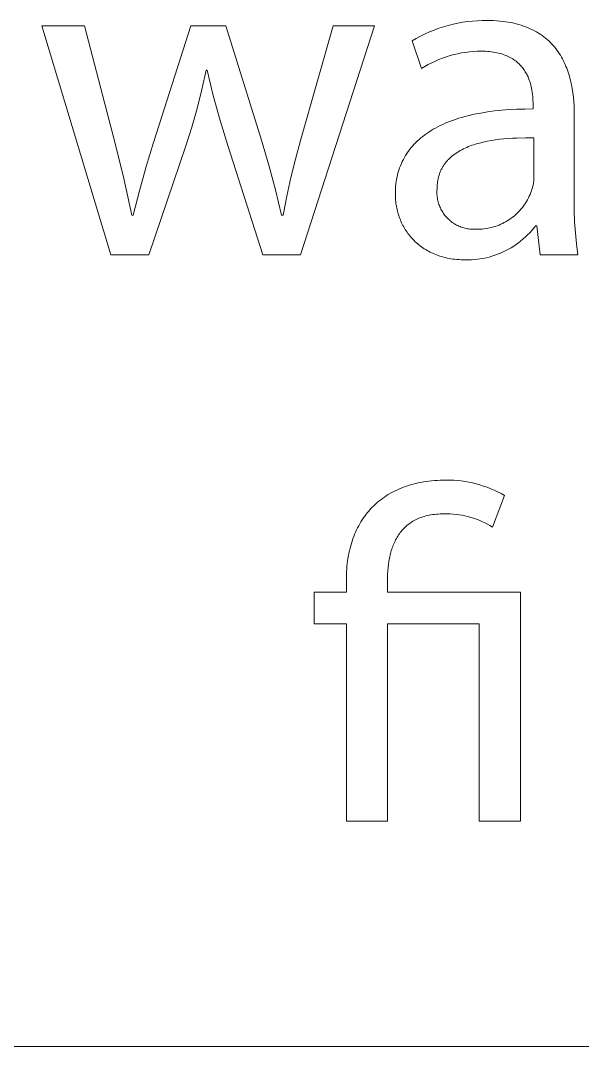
# Model space of a CAD drawing. Header units: millimetres. Extents: x 430 to 4403, y -1522 to 1254.
# Drawn here: x 3327.4 to 3374.7, y -1522.2 to -1436 of the extents above; entities that cross this region are included whole.
import ezdxf

# ---------------------------------------------------------------- set-up
doc = ezdxf.new("R2010")
doc.units = ezdxf.units.MM
doc.header["$MEASUREMENT"] = 0
doc.layers.add('Domyślny', color=7, linetype='Continuous', true_color=0x000000)

msp = doc.modelspace()

# ---------------------------------------------------------------- linework, layer by layer
at = {"layer": 'Domyślny', "color": 18, "lineweight": 15, "true_color": 0x000000}
for p, q in [((3364.179, -1436.207), (3364.587, -1436.134)), ((3364.587, -1436.134), (3364.998, -1436.075)), ((3364.998, -1436.075), (3365.41, -1436.03)), ((3365.41, -1436.03), (3365.824, -1436)), ((3365.824, -1436), (3366.238, -1435.984)), ((3366.238, -1435.984), (3366.653, -1435.983)), ((3366.653, -1435.983), (3366.925, -1435.986)), ((3366.925, -1435.986), (3367.191, -1435.994)), ((3367.191, -1435.994), (3367.45, -1436.009)), ((3367.45, -1436.009), (3367.703, -1436.029)), ((3367.703, -1436.029), (3367.95, -1436.054)), ((3367.95, -1436.054), (3368.19, -1436.085)), ((3368.19, -1436.085), (3368.425, -1436.122)), ((3368.425, -1436.122), (3368.654, -1436.163)), ((3335.013, -1455.671), (3329.205, -1436.421)), ((3329.205, -1436.421), (3332.777, -1436.421)), ((3332.777, -1436.421), (3335.33, -1446.211)), ((3338.585, -1446.237), (3341.734, -1436.421)), ((3341.734, -1436.421), (3344.671, -1436.421)), ((3344.671, -1436.421), (3347.661, -1446.052)), ((3350.955, -1446.079), (3353.707, -1436.421)), ((3357.173, -1436.421), (3350.955, -1455.671)), ((3353.707, -1436.421), (3357.173, -1436.421)), ((3361.427, -1437.106), (3361.805, -1436.937)), ((3361.805, -1436.937), (3362.19, -1436.781)), ((3362.19, -1436.781), (3362.579, -1436.639)), ((3362.579, -1436.639), (3362.973, -1436.51)), ((3362.973, -1436.51), (3363.372, -1436.395)), ((3363.372, -1436.395), (3363.774, -1436.294)), ((3363.774, -1436.294), (3364.179, -1436.207)), ((3368.654, -1436.163), (3368.876, -1436.21)), ((3368.876, -1436.21), (3369.093, -1436.261)), ((3369.093, -1436.261), (3369.304, -1436.318)), ((3369.304, -1436.318), (3369.509, -1436.379)), ((3369.509, -1436.379), (3369.709, -1436.446)), ((3369.709, -1436.446), (3369.903, -1436.516)), ((3369.903, -1436.516), (3370.091, -1436.592)), ((3370.091, -1436.592), (3370.274, -1436.672)), ((3370.274, -1436.672), (3370.452, -1436.756)), ((3370.452, -1436.756), (3370.624, -1436.844)), ((3370.624, -1436.844), (3370.791, -1436.937)), ((3370.791, -1436.937), (3370.953, -1437.033)), ((3360.329, -1437.689), (3360.688, -1437.482)), ((3361.122, -1440.005), (3360.329, -1437.689)), ((3360.688, -1437.482), (3361.054, -1437.287)), ((3361.054, -1437.287), (3361.427, -1437.106)), ((3370.953, -1437.033), (3371.109, -1437.134)), ((3371.109, -1437.134), (3371.261, -1437.239)), ((3371.261, -1437.239), (3371.407, -1437.347)), ((3371.407, -1437.347), (3371.549, -1437.459)), ((3371.549, -1437.459), (3371.686, -1437.575)), ((3371.686, -1437.575), (3371.818, -1437.694)), ((3371.818, -1437.694), (3371.945, -1437.816)), ((3371.945, -1437.816), (3372.068, -1437.942)), ((3364.494, -1438.712), (3364.17, -1438.776)), ((3364.82, -1438.659), (3364.494, -1438.712)), ((3365.148, -1438.618), (3364.82, -1438.659)), ((3365.477, -1438.588), (3365.148, -1438.618)), ((3365.807, -1438.57), (3365.477, -1438.588)), ((3366.137, -1438.563), (3365.807, -1438.57)), ((3366.318, -1438.565), (3366.137, -1438.563)), ((3366.495, -1438.571), (3366.318, -1438.565)), ((3366.667, -1438.581), (3366.495, -1438.571)), ((3366.833, -1438.595), (3366.667, -1438.581)), ((3366.995, -1438.613), (3366.833, -1438.595)), ((3367.152, -1438.635), (3366.995, -1438.613)), ((3367.305, -1438.66), (3367.152, -1438.635)), ((3367.452, -1438.689), (3367.305, -1438.66)), ((3367.596, -1438.721), (3367.452, -1438.689)), ((3367.734, -1438.757), (3367.596, -1438.721)), ((3372.068, -1437.942), (3372.186, -1438.071)), ((3372.186, -1438.071), (3372.3, -1438.203)), ((3372.3, -1438.203), (3372.409, -1438.338)), ((3372.409, -1438.338), (3372.514, -1438.477)), ((3372.514, -1438.477), (3372.614, -1438.618)), ((3372.614, -1438.618), (3372.71, -1438.761)), ((3361.99, -1439.527), (3361.695, -1439.676)), ((3362.289, -1439.387), (3361.99, -1439.527)), ((3362.593, -1439.259), (3362.289, -1439.387)), ((3362.902, -1439.14), (3362.593, -1439.259)), ((3363.214, -1439.033), (3362.902, -1439.14)), ((3363.53, -1438.936), (3363.214, -1439.033)), ((3363.849, -1438.85), (3363.53, -1438.936)), ((3364.17, -1438.776), (3363.849, -1438.85)), ((3367.869, -1438.796), (3367.734, -1438.757)), ((3367.999, -1438.838), (3367.869, -1438.796)), ((3368.124, -1438.883), (3367.999, -1438.838)), ((3368.246, -1438.931), (3368.124, -1438.883)), ((3368.363, -1438.982), (3368.246, -1438.931)), ((3368.477, -1439.036), (3368.363, -1438.982)), ((3368.586, -1439.092), (3368.477, -1439.036)), ((3368.691, -1439.151), (3368.586, -1439.092)), ((3368.793, -1439.213), (3368.691, -1439.151)), ((3368.891, -1439.277), (3368.793, -1439.213)), ((3368.985, -1439.343), (3368.891, -1439.277)), ((3369.075, -1439.412), (3368.985, -1439.343)), ((3369.162, -1439.482), (3369.075, -1439.412)), ((3369.245, -1439.555), (3369.162, -1439.482)), ((3369.325, -1439.629), (3369.245, -1439.555)), ((3372.71, -1438.761), (3372.803, -1438.908)), ((3372.803, -1438.908), (3372.891, -1439.056)), ((3372.891, -1439.056), (3372.975, -1439.208)), ((3372.975, -1439.208), (3373.055, -1439.361)), ((3373.055, -1439.361), (3373.131, -1439.517)), ((3373.131, -1439.517), (3373.203, -1439.675)), ((3343.03, -1440.165), (3342.669, -1441.774)), ((3343.11, -1440.165), (3343.03, -1440.165)), ((3343.616, -1442.291), (3343.11, -1440.165)), ((3361.406, -1439.835), (3361.122, -1440.005)), ((3361.695, -1439.676), (3361.406, -1439.835)), ((3369.401, -1439.706), (3369.325, -1439.629)), ((3369.474, -1439.784), (3369.401, -1439.706)), ((3369.544, -1439.863), (3369.474, -1439.784)), ((3369.611, -1439.945), (3369.544, -1439.863)), ((3369.675, -1440.027), (3369.611, -1439.945)), ((3369.736, -1440.111), (3369.675, -1440.027)), ((3369.793, -1440.197), (3369.736, -1440.111)), ((3369.848, -1440.283), (3369.793, -1440.197)), ((3369.9, -1440.371), (3369.848, -1440.283)), ((3369.949, -1440.459), (3369.9, -1440.371)), ((3373.203, -1439.675), (3373.272, -1439.835)), ((3373.272, -1439.835), (3373.336, -1439.998)), ((3373.336, -1439.998), (3373.398, -1440.161)), ((3373.398, -1440.161), (3373.455, -1440.327)), ((3373.455, -1440.327), (3373.509, -1440.495)), ((3369.996, -1440.548), (3369.949, -1440.459)), ((3370.04, -1440.639), (3369.996, -1440.548)), ((3370.082, -1440.729), (3370.04, -1440.639)), ((3370.121, -1440.821), (3370.082, -1440.729)), ((3370.157, -1440.913), (3370.121, -1440.821)), ((3370.192, -1441.005), (3370.157, -1440.913)), ((3370.224, -1441.098), (3370.192, -1441.005)), ((3370.254, -1441.191), (3370.224, -1441.098)), ((3370.282, -1441.284), (3370.254, -1441.191)), ((3370.307, -1441.377), (3370.282, -1441.284)), ((3373.509, -1440.495), (3373.56, -1440.664)), ((3373.56, -1440.664), (3373.608, -1440.834)), ((3373.608, -1440.834), (3373.652, -1441.006)), ((3373.652, -1441.006), (3373.693, -1441.179)), ((3373.693, -1441.179), (3373.731, -1441.354)), ((3342.669, -1441.774), (3342.259, -1443.373)), ((3370.331, -1441.47), (3370.307, -1441.377)), ((3370.353, -1441.562), (3370.331, -1441.47)), ((3370.373, -1441.655), (3370.353, -1441.562)), ((3370.408, -1441.839), (3370.373, -1441.655)), ((3370.437, -1442.02), (3370.408, -1441.839)), ((3370.459, -1442.199), (3370.437, -1442.02)), ((3373.731, -1441.354), (3373.765, -1441.529)), ((3373.765, -1441.529), (3373.797, -1441.706)), ((3373.797, -1441.706), (3373.852, -1442.061)), ((3373.852, -1442.061), (3373.896, -1442.42)), ((3344.19, -1444.399), (3343.616, -1442.291)), ((3370.476, -1442.374), (3370.459, -1442.199)), ((3370.489, -1442.544), (3370.476, -1442.374)), ((3370.497, -1442.709), (3370.489, -1442.544)), ((3370.501, -1442.869), (3370.497, -1442.709)), ((3370.503, -1443.021), (3370.501, -1442.869)), ((3370.503, -1443.418), (3370.503, -1443.021)), ((3373.896, -1442.42), (3373.929, -1442.781)), ((3373.929, -1442.781), (3373.951, -1443.143)), ((3342.259, -1443.373), (3341.802, -1444.958)), ((3365.03, -1443.989), (3365.557, -1443.867)), ((3365.557, -1443.867), (3366.105, -1443.759)), ((3366.105, -1443.759), (3366.673, -1443.666)), ((3366.673, -1443.666), (3367.262, -1443.587)), ((3367.262, -1443.587), (3367.871, -1443.524)), ((3367.871, -1443.524), (3368.499, -1443.475)), ((3368.499, -1443.475), (3369.147, -1443.441)), ((3369.147, -1443.441), (3369.815, -1443.422)), ((3369.815, -1443.422), (3370.503, -1443.418)), ((3373.951, -1443.143), (3373.965, -1443.505)), ((3373.965, -1443.505), (3373.969, -1443.868)), ((3373.969, -1443.868), (3373.969, -1451.065)), ((3344.829, -1446.489), (3344.19, -1444.399)), ((3362.706, -1444.813), (3362.915, -1444.715)), ((3362.915, -1444.715), (3363.129, -1444.62)), ((3363.129, -1444.62), (3363.348, -1444.529)), ((3363.348, -1444.529), (3363.572, -1444.441)), ((3363.572, -1444.441), (3363.802, -1444.357)), ((3363.802, -1444.357), (3364.037, -1444.276)), ((3364.037, -1444.276), (3364.277, -1444.199)), ((3364.277, -1444.199), (3364.523, -1444.125)), ((3364.523, -1444.125), (3364.774, -1444.055)), ((3364.774, -1444.055), (3365.03, -1443.989)), ((3341.802, -1444.958), (3341.297, -1446.529)), ((3361.233, -1445.723), (3361.398, -1445.597)), ((3361.398, -1445.597), (3361.569, -1445.475)), ((3361.569, -1445.475), (3361.745, -1445.356)), ((3361.745, -1445.356), (3361.926, -1445.241)), ((3361.926, -1445.241), (3362.113, -1445.128)), ((3362.113, -1445.128), (3362.305, -1445.02)), ((3362.305, -1445.02), (3362.503, -1444.915)), ((3362.503, -1444.915), (3362.706, -1444.813)), ((3335.33, -1446.211), (3336.093, -1449.263)), ((3337.968, -1448.256), (3338.585, -1446.237)), ((3347.661, -1446.052), (3348.287, -1448.131)), ((3350.523, -1447.627), (3350.955, -1446.079)), ((3360.36, -1446.548), (3360.491, -1446.402)), ((3360.491, -1446.402), (3360.629, -1446.26)), ((3360.629, -1446.26), (3360.771, -1446.121)), ((3360.771, -1446.121), (3360.92, -1445.985)), ((3360.92, -1445.985), (3361.074, -1445.852)), ((3361.074, -1445.852), (3361.233, -1445.723)), ((3365.371, -1446.475), (3365.221, -1446.53)), ((3365.524, -1446.423), (3365.371, -1446.475)), ((3365.679, -1446.374), (3365.524, -1446.423)), ((3365.837, -1446.327), (3365.679, -1446.374)), ((3365.997, -1446.283), (3365.837, -1446.327)), ((3366.323, -1446.203), (3365.997, -1446.283)), ((3366.657, -1446.131), (3366.323, -1446.203)), ((3366.998, -1446.069), (3366.657, -1446.131)), ((3367.344, -1446.016), (3366.998, -1446.069)), ((3367.696, -1445.97), (3367.344, -1446.016)), ((3368.051, -1445.933), (3367.696, -1445.97)), ((3368.41, -1445.903), (3368.051, -1445.933)), ((3368.771, -1445.879), (3368.41, -1445.903)), ((3369.134, -1445.863), (3368.771, -1445.879)), ((3369.86, -1445.847), (3369.134, -1445.863)), ((3370.582, -1445.852), (3369.86, -1445.847)), ((3370.582, -1449.186), (3370.582, -1445.852)), ((3341.297, -1446.529), (3338.188, -1455.671)), ((3347.78, -1455.671), (3344.829, -1446.489)), ((3359.689, -1447.493), (3359.787, -1447.327)), ((3359.787, -1447.327), (3359.89, -1447.165)), ((3359.89, -1447.165), (3359.999, -1447.006)), ((3359.999, -1447.006), (3360.114, -1446.85)), ((3360.114, -1446.85), (3360.234, -1446.697)), ((3360.234, -1446.697), (3360.36, -1446.548)), ((3363.77, -1447.321), (3363.714, -1447.366)), ((3363.884, -1447.234), (3363.77, -1447.321)), ((3364.003, -1447.149), (3363.884, -1447.234)), ((3364.125, -1447.068), (3364.003, -1447.149)), ((3364.251, -1446.99), (3364.125, -1447.068)), ((3364.38, -1446.916), (3364.251, -1446.99)), ((3364.512, -1446.844), (3364.38, -1446.916)), ((3364.648, -1446.775), (3364.512, -1446.844)), ((3364.787, -1446.71), (3364.648, -1446.775)), ((3364.929, -1446.647), (3364.787, -1446.71)), ((3365.073, -1446.587), (3364.929, -1446.647)), ((3365.221, -1446.53), (3365.073, -1446.587)), ((3348.287, -1448.131), (3348.856, -1450.226)), ((3350.136, -1449.186), (3350.523, -1447.627)), ((3359.289, -1448.369), (3359.357, -1448.187)), ((3359.357, -1448.187), (3359.432, -1448.009)), ((3359.432, -1448.009), (3359.512, -1447.833)), ((3359.512, -1447.833), (3359.598, -1447.661)), ((3359.598, -1447.661), (3359.689, -1447.493)), ((3362.964, -1448.204), (3362.927, -1448.264)), ((3363.003, -1448.145), (3362.964, -1448.204)), ((3363.042, -1448.087), (3363.003, -1448.145)), ((3363.083, -1448.029), (3363.042, -1448.087)), ((3363.125, -1447.973), (3363.083, -1448.029)), ((3363.168, -1447.918), (3363.125, -1447.973)), ((3363.212, -1447.863), (3363.168, -1447.918)), ((3363.258, -1447.809), (3363.212, -1447.863)), ((3363.304, -1447.757), (3363.258, -1447.809)), ((3363.351, -1447.705), (3363.304, -1447.757)), ((3363.4, -1447.654), (3363.351, -1447.705)), ((3363.45, -1447.604), (3363.4, -1447.654)), ((3363.501, -1447.554), (3363.45, -1447.604)), ((3363.552, -1447.506), (3363.501, -1447.554)), ((3363.605, -1447.459), (3363.552, -1447.506)), ((3363.659, -1447.412), (3363.605, -1447.459)), ((3363.714, -1447.366), (3363.659, -1447.412)), ((3337.403, -1450.289), (3337.968, -1448.256)), ((3359.074, -1449.128), (3359.119, -1448.933)), ((3359.119, -1448.933), (3359.17, -1448.742)), ((3359.17, -1448.742), (3359.226, -1448.554)), ((3359.226, -1448.554), (3359.289, -1448.369)), ((3362.581, -1449.061), (3362.561, -1449.134)), ((3362.603, -1448.989), (3362.581, -1449.061)), ((3362.626, -1448.918), (3362.603, -1448.989)), ((3362.65, -1448.849), (3362.626, -1448.918)), ((3362.676, -1448.78), (3362.65, -1448.849)), ((3362.702, -1448.712), (3362.676, -1448.78)), ((3362.731, -1448.645), (3362.702, -1448.712)), ((3362.76, -1448.579), (3362.731, -1448.645)), ((3362.791, -1448.514), (3362.76, -1448.579)), ((3362.823, -1448.45), (3362.791, -1448.514)), ((3362.857, -1448.387), (3362.823, -1448.45)), ((3362.891, -1448.325), (3362.857, -1448.387)), ((3362.927, -1448.264), (3362.891, -1448.325)), ((3336.093, -1449.263), (3336.759, -1452.337)), ((3349.795, -1450.757), (3350.136, -1449.186)), ((3358.953, -1449.936), (3358.975, -1449.73)), ((3358.975, -1449.73), (3359.002, -1449.526)), ((3359.002, -1449.526), (3359.035, -1449.325)), ((3359.035, -1449.325), (3359.074, -1449.128)), ((3362.439, -1449.921), (3362.435, -1450.006)), ((3362.445, -1449.838), (3362.439, -1449.921)), ((3362.452, -1449.755), (3362.445, -1449.838)), ((3362.46, -1449.674), (3362.452, -1449.755)), ((3362.47, -1449.594), (3362.46, -1449.674)), ((3362.482, -1449.514), (3362.47, -1449.594)), ((3362.495, -1449.436), (3362.482, -1449.514)), ((3362.509, -1449.359), (3362.495, -1449.436)), ((3362.525, -1449.283), (3362.509, -1449.359)), ((3362.542, -1449.208), (3362.525, -1449.283)), ((3362.561, -1449.134), (3362.542, -1449.208)), ((3370.467, -1450.003), (3370.492, -1449.903)), ((3370.492, -1449.903), (3370.515, -1449.802)), ((3370.515, -1449.802), (3370.534, -1449.701)), ((3370.534, -1449.701), (3370.55, -1449.598)), ((3370.55, -1449.598), (3370.563, -1449.496)), ((3370.563, -1449.496), (3370.573, -1449.393)), ((3370.573, -1449.393), (3370.579, -1449.29)), ((3370.579, -1449.29), (3370.582, -1449.186)), ((3336.891, -1452.337), (3337.403, -1450.289)), ((3348.856, -1450.226), (3349.367, -1452.337)), ((3349.5, -1452.337), (3349.795, -1450.757)), ((3358.926, -1450.576), (3358.929, -1450.359)), ((3358.928, -1450.706), (3358.926, -1450.576)), ((3358.932, -1450.837), (3358.928, -1450.706)), ((3358.929, -1450.359), (3358.938, -1450.146)), ((3358.938, -1450.146), (3358.953, -1449.936)), ((3362.425, -1450.285), (3362.422, -1450.392)), ((3362.422, -1450.392), (3362.423, -1450.498)), ((3362.423, -1450.498), (3362.427, -1450.605)), ((3362.432, -1450.179), (3362.425, -1450.285)), ((3362.427, -1450.605), (3362.435, -1450.711)), ((3362.433, -1450.092), (3362.432, -1450.179)), ((3362.435, -1450.006), (3362.433, -1450.092)), ((3362.435, -1450.711), (3362.446, -1450.817)), ((3370.117, -1450.9), (3370.188, -1450.753)), ((3370.188, -1450.753), (3370.254, -1450.603)), ((3370.254, -1450.603), (3370.315, -1450.452)), ((3370.315, -1450.452), (3370.37, -1450.298)), ((3370.37, -1450.298), (3370.406, -1450.201)), ((3370.406, -1450.201), (3370.438, -1450.102)), ((3370.438, -1450.102), (3370.467, -1450.003)), ((3358.939, -1450.968), (3358.932, -1450.837)), ((3358.95, -1451.098), (3358.939, -1450.968)), ((3358.963, -1451.228), (3358.95, -1451.098)), ((3358.979, -1451.357), (3358.963, -1451.228)), ((3358.998, -1451.486), (3358.979, -1451.357)), ((3359.02, -1451.615), (3358.998, -1451.486)), ((3359.044, -1451.743), (3359.02, -1451.615)), ((3362.446, -1450.817), (3362.461, -1450.922)), ((3362.461, -1450.922), (3362.48, -1451.027)), ((3362.48, -1451.027), (3362.502, -1451.131)), ((3362.502, -1451.131), (3362.528, -1451.235)), ((3362.528, -1451.235), (3362.557, -1451.337)), ((3362.557, -1451.337), (3362.59, -1451.439)), ((3362.59, -1451.439), (3362.626, -1451.539)), ((3362.626, -1451.539), (3362.666, -1451.638)), ((3362.666, -1451.638), (3362.709, -1451.735)), ((3369.589, -1451.726), (3369.688, -1451.596)), ((3369.688, -1451.596), (3369.783, -1451.463)), ((3369.783, -1451.463), (3369.874, -1451.327)), ((3369.874, -1451.327), (3369.96, -1451.187)), ((3369.96, -1451.187), (3370.041, -1451.045)), ((3370.041, -1451.045), (3370.117, -1450.9)), ((3373.969, -1451.065), (3373.97, -1451.989)), ((3336.759, -1452.337), (3336.891, -1452.337)), ((3349.367, -1452.337), (3349.5, -1452.337)), ((3359.072, -1451.87), (3359.044, -1451.743)), ((3359.103, -1451.997), (3359.072, -1451.87)), ((3359.136, -1452.123), (3359.103, -1451.997)), ((3359.173, -1452.248), (3359.136, -1452.123)), ((3359.212, -1452.372), (3359.173, -1452.248)), ((3359.254, -1452.495), (3359.212, -1452.372)), ((3359.299, -1452.617), (3359.254, -1452.495)), ((3362.709, -1451.735), (3362.756, -1451.831)), ((3362.756, -1451.831), (3362.806, -1451.925)), ((3362.806, -1451.925), (3362.858, -1452.018)), ((3362.858, -1452.018), (3362.914, -1452.108)), ((3362.914, -1452.108), (3362.974, -1452.197)), ((3362.974, -1452.197), (3363.036, -1452.283)), ((3363.036, -1452.283), (3363.101, -1452.368)), ((3363.101, -1452.368), (3363.169, -1452.45)), ((3363.169, -1452.45), (3363.24, -1452.529)), ((3368.775, -1452.528), (3368.903, -1452.426)), ((3368.903, -1452.426), (3369.027, -1452.319)), ((3369.027, -1452.319), (3369.147, -1452.208)), ((3369.147, -1452.208), (3369.264, -1452.093)), ((3369.264, -1452.093), (3369.376, -1451.974)), ((3369.376, -1451.974), (3369.484, -1451.852)), ((3369.484, -1451.852), (3369.589, -1451.726)), ((3373.97, -1451.989), (3374.001, -1452.912)), ((3359.347, -1452.739), (3359.299, -1452.617)), ((3359.398, -1452.859), (3359.347, -1452.739)), ((3359.452, -1452.978), (3359.398, -1452.859)), ((3359.508, -1453.095), (3359.452, -1452.978)), ((3359.568, -1453.212), (3359.508, -1453.095)), ((3359.63, -1453.327), (3359.568, -1453.212)), ((3359.695, -1453.44), (3359.63, -1453.327)), ((3363.24, -1452.529), (3363.313, -1452.607)), ((3363.313, -1452.607), (3363.389, -1452.681)), ((3363.389, -1452.681), (3363.468, -1452.753)), ((3363.468, -1452.753), (3363.549, -1452.823)), ((3363.549, -1452.823), (3363.632, -1452.889)), ((3363.632, -1452.889), (3363.717, -1452.953)), ((3363.717, -1452.953), (3363.805, -1453.013)), ((3363.805, -1453.013), (3363.895, -1453.071)), ((3363.895, -1453.071), (3363.986, -1453.125)), ((3363.986, -1453.125), (3364.08, -1453.176)), ((3364.08, -1453.176), (3364.175, -1453.224)), ((3364.175, -1453.224), (3364.272, -1453.269)), ((3364.272, -1453.269), (3364.37, -1453.31)), ((3364.37, -1453.31), (3364.469, -1453.348)), ((3364.469, -1453.348), (3364.57, -1453.383)), ((3364.57, -1453.383), (3364.672, -1453.414)), ((3366.864, -1453.419), (3367.023, -1453.382)), ((3367.023, -1453.382), (3367.181, -1453.339)), ((3367.181, -1453.339), (3367.337, -1453.291)), ((3367.337, -1453.291), (3367.492, -1453.237)), ((3367.492, -1453.237), (3367.644, -1453.178)), ((3367.644, -1453.178), (3367.795, -1453.114)), ((3367.795, -1453.114), (3367.943, -1453.045)), ((3367.943, -1453.045), (3368.089, -1452.971)), ((3368.089, -1452.971), (3368.232, -1452.892)), ((3368.232, -1452.892), (3368.373, -1452.808)), ((3368.373, -1452.808), (3368.51, -1452.719)), ((3368.51, -1452.719), (3368.644, -1452.626)), ((3368.644, -1452.626), (3368.775, -1452.528)), ((3370.714, -1453.248), (3370.559, -1453.446)), ((3370.82, -1453.248), (3370.714, -1453.248)), ((3371.098, -1455.669), (3370.82, -1453.248)), ((3374.001, -1452.912), (3374.062, -1453.834)), ((3359.763, -1453.552), (3359.695, -1453.44)), ((3359.834, -1453.663), (3359.763, -1453.552)), ((3359.908, -1453.772), (3359.834, -1453.663)), ((3359.985, -1453.879), (3359.908, -1453.772)), ((3360.065, -1453.984), (3359.985, -1453.879)), ((3360.147, -1454.088), (3360.065, -1453.984)), ((3360.232, -1454.19), (3360.147, -1454.088)), ((3360.32, -1454.29), (3360.232, -1454.19)), ((3364.672, -1453.414), (3364.775, -1453.441)), ((3364.775, -1453.441), (3364.879, -1453.465)), ((3364.879, -1453.465), (3364.984, -1453.485)), ((3364.984, -1453.485), (3365.089, -1453.502)), ((3365.089, -1453.502), (3365.195, -1453.515)), ((3365.195, -1453.515), (3365.301, -1453.525)), ((3365.301, -1453.525), (3365.407, -1453.53)), ((3365.407, -1453.53), (3365.514, -1453.533)), ((3365.514, -1453.533), (3365.62, -1453.531)), ((3365.62, -1453.531), (3365.727, -1453.526)), ((3365.727, -1453.526), (3365.89, -1453.527)), ((3365.89, -1453.527), (3366.054, -1453.523)), ((3366.054, -1453.523), (3366.217, -1453.514)), ((3366.217, -1453.514), (3366.38, -1453.498)), ((3366.38, -1453.498), (3366.542, -1453.477)), ((3366.542, -1453.477), (3366.703, -1453.451)), ((3366.703, -1453.451), (3366.864, -1453.419)), ((3369.869, -1454.181), (3369.681, -1454.349)), ((3370.051, -1454.006), (3369.869, -1454.181)), ((3370.227, -1453.825), (3370.051, -1454.006)), ((3370.396, -1453.639), (3370.227, -1453.825)), ((3370.559, -1453.446), (3370.396, -1453.639)), ((3374.062, -1453.834), (3374.153, -1454.753)), ((3360.411, -1454.388), (3360.32, -1454.29)), ((3360.505, -1454.483), (3360.411, -1454.388)), ((3360.602, -1454.577), (3360.505, -1454.483)), ((3360.701, -1454.669), (3360.602, -1454.577)), ((3360.804, -1454.758), (3360.701, -1454.669)), ((3360.909, -1454.845), (3360.804, -1454.758)), ((3361.017, -1454.93), (3360.909, -1454.845)), ((3361.128, -1455.012), (3361.017, -1454.93)), ((3361.242, -1455.092), (3361.128, -1455.012)), ((3361.358, -1455.169), (3361.242, -1455.092)), ((3368.661, -1455.085), (3368.442, -1455.211)), ((3368.875, -1454.953), (3368.661, -1455.085)), ((3369.085, -1454.812), (3368.875, -1454.953)), ((3369.289, -1454.665), (3369.085, -1454.812)), ((3369.488, -1454.51), (3369.289, -1454.665)), ((3369.681, -1454.349), (3369.488, -1454.51)), ((3374.153, -1454.753), (3374.273, -1455.669)), ((3338.188, -1455.671), (3335.013, -1455.671)), ((3350.955, -1455.671), (3347.78, -1455.671)), ((3361.477, -1455.244), (3361.358, -1455.169)), ((3361.6, -1455.316), (3361.477, -1455.244)), ((3361.725, -1455.385), (3361.6, -1455.316)), ((3361.852, -1455.452), (3361.725, -1455.385)), ((3361.983, -1455.516), (3361.852, -1455.452)), ((3362.117, -1455.577), (3361.983, -1455.516)), ((3362.253, -1455.634), (3362.117, -1455.577)), ((3362.392, -1455.689), (3362.253, -1455.634)), ((3362.534, -1455.741), (3362.392, -1455.689)), ((3362.679, -1455.789), (3362.534, -1455.741)), ((3362.826, -1455.835), (3362.679, -1455.789)), ((3362.976, -1455.877), (3362.826, -1455.835)), ((3363.129, -1455.916), (3362.976, -1455.877)), ((3363.285, -1455.951), (3363.129, -1455.916)), ((3363.444, -1455.983), (3363.285, -1455.951)), ((3366.564, -1455.926), (3366.318, -1455.978)), ((3366.809, -1455.866), (3366.564, -1455.926)), ((3367.051, -1455.797), (3366.809, -1455.866)), ((3367.291, -1455.72), (3367.051, -1455.797)), ((3367.528, -1455.634), (3367.291, -1455.72)), ((3367.762, -1455.54), (3367.528, -1455.634)), ((3367.993, -1455.438), (3367.762, -1455.54)), ((3368.22, -1455.329), (3367.993, -1455.438)), ((3368.442, -1455.211), (3368.22, -1455.329)), ((3374.273, -1455.669), (3371.098, -1455.669)), ((3363.605, -1456.011), (3363.444, -1455.983)), ((3363.77, -1456.036), (3363.605, -1456.011)), ((3363.937, -1456.057), (3363.77, -1456.036)), ((3364.107, -1456.074), (3363.937, -1456.057)), ((3364.279, -1456.088), (3364.107, -1456.074)), ((3364.455, -1456.098), (3364.279, -1456.088)), ((3364.633, -1456.104), (3364.455, -1456.098)), ((3364.814, -1456.106), (3364.633, -1456.104)), ((3365.066, -1456.106), (3364.814, -1456.106)), ((3365.318, -1456.098), (3365.066, -1456.106)), ((3365.569, -1456.081), (3365.318, -1456.098)), ((3365.82, -1456.055), (3365.569, -1456.081)), ((3366.069, -1456.021), (3365.82, -1456.055)), ((3366.318, -1455.978), (3366.069, -1456.021)), ((3360.416, -1474.963), (3360.627, -1474.91)), ((3360.627, -1474.91), (3360.843, -1474.861)), ((3360.843, -1474.861), (3361.062, -1474.817)), ((3361.062, -1474.817), (3361.284, -1474.777)), ((3361.284, -1474.777), (3361.51, -1474.742)), ((3361.51, -1474.742), (3361.74, -1474.711)), ((3361.74, -1474.711), (3361.974, -1474.685)), ((3361.974, -1474.685), (3362.211, -1474.664)), ((3362.211, -1474.664), (3362.451, -1474.647)), ((3362.451, -1474.647), (3362.695, -1474.635)), ((3362.695, -1474.635), (3362.943, -1474.628)), ((3362.943, -1474.628), (3363.194, -1474.626)), ((3363.194, -1474.626), (3363.514, -1474.627)), ((3363.514, -1474.627), (3363.834, -1474.639)), ((3363.834, -1474.639), (3364.154, -1474.661)), ((3364.154, -1474.661), (3364.472, -1474.695)), ((3364.472, -1474.695), (3364.789, -1474.739)), ((3364.789, -1474.739), (3365.105, -1474.794)), ((3365.105, -1474.794), (3365.418, -1474.859)), ((3365.418, -1474.859), (3365.729, -1474.935)), ((3365.729, -1474.935), (3366.037, -1475.021)), ((3358.335, -1475.833), (3358.505, -1475.733)), ((3358.505, -1475.733), (3358.679, -1475.637)), ((3358.679, -1475.637), (3358.857, -1475.545)), ((3358.857, -1475.545), (3359.039, -1475.457)), ((3359.039, -1475.457), (3359.224, -1475.374)), ((3359.224, -1475.374), (3359.413, -1475.295)), ((3359.413, -1475.295), (3359.606, -1475.22)), ((3359.606, -1475.22), (3359.803, -1475.149)), ((3359.803, -1475.149), (3360.004, -1475.083)), ((3360.004, -1475.083), (3360.208, -1475.021)), ((3360.208, -1475.021), (3360.416, -1474.963)), ((3366.037, -1475.021), (3366.342, -1475.118)), ((3366.342, -1475.118), (3366.644, -1475.225)), ((3366.644, -1475.225), (3366.942, -1475.342)), ((3366.942, -1475.342), (3367.236, -1475.469)), ((3367.236, -1475.469), (3367.525, -1475.606)), ((3367.525, -1475.606), (3367.81, -1475.753)), ((3367.81, -1475.753), (3368.09, -1475.909)), ((3357.111, -1476.774), (3357.251, -1476.643)), ((3357.251, -1476.643), (3357.394, -1476.516)), ((3357.394, -1476.516), (3357.541, -1476.392)), ((3357.541, -1476.392), (3357.692, -1476.272)), ((3357.692, -1476.272), (3357.847, -1476.156)), ((3357.847, -1476.156), (3358.006, -1476.044)), ((3358.006, -1476.044), (3358.168, -1475.936)), ((3358.168, -1475.936), (3358.335, -1475.833)), ((3368.09, -1475.909), (3367.097, -1478.568)), ((3356.359, -1477.64), (3356.475, -1477.486)), ((3356.475, -1477.486), (3356.594, -1477.337)), ((3356.594, -1477.337), (3356.717, -1477.191)), ((3356.717, -1477.191), (3356.845, -1477.048)), ((3356.845, -1477.048), (3356.976, -1476.909)), ((3356.976, -1476.909), (3357.111, -1476.774)), ((3362.065, -1477.523), (3361.916, -1477.547)), ((3362.217, -1477.503), (3362.065, -1477.523)), ((3362.374, -1477.487), (3362.217, -1477.503)), ((3362.534, -1477.474), (3362.374, -1477.487)), ((3362.697, -1477.464), (3362.534, -1477.474)), ((3362.864, -1477.459), (3362.697, -1477.464)), ((3363.036, -1477.457), (3362.864, -1477.459)), ((3363.287, -1477.456), (3363.036, -1477.457)), ((3363.538, -1477.463), (3363.287, -1477.456)), ((3363.788, -1477.479), (3363.538, -1477.463)), ((3364.038, -1477.503), (3363.788, -1477.479)), ((3364.287, -1477.536), (3364.038, -1477.503)), ((3364.535, -1477.577), (3364.287, -1477.536)), ((3355.843, -1478.459), (3355.938, -1478.288)), ((3355.938, -1478.288), (3356.037, -1478.121)), ((3356.037, -1478.121), (3356.14, -1477.957)), ((3356.14, -1477.957), (3356.248, -1477.797)), ((3356.248, -1477.797), (3356.359, -1477.64)), ((3359.995, -1478.359), (3359.902, -1478.435)), ((3360.091, -1478.286), (3359.995, -1478.359)), ((3360.19, -1478.216), (3360.091, -1478.286)), ((3360.292, -1478.149), (3360.19, -1478.216)), ((3360.397, -1478.084), (3360.292, -1478.149)), ((3360.506, -1478.022), (3360.397, -1478.084)), ((3360.617, -1477.964), (3360.506, -1478.022)), ((3360.732, -1477.908), (3360.617, -1477.964)), ((3360.85, -1477.855), (3360.732, -1477.908)), ((3360.971, -1477.805), (3360.85, -1477.855)), ((3361.096, -1477.759), (3360.971, -1477.805)), ((3361.224, -1477.715), (3361.096, -1477.759)), ((3361.356, -1477.675), (3361.224, -1477.715)), ((3361.49, -1477.638), (3361.356, -1477.675)), ((3361.629, -1477.604), (3361.49, -1477.638)), ((3361.771, -1477.574), (3361.629, -1477.604)), ((3361.916, -1477.547), (3361.771, -1477.574)), ((3364.781, -1477.627), (3364.535, -1477.577)), ((3365.026, -1477.685), (3364.781, -1477.627)), ((3365.268, -1477.751), (3365.026, -1477.685)), ((3365.508, -1477.826), (3365.268, -1477.751)), ((3365.745, -1477.908), (3365.508, -1477.826)), ((3365.979, -1477.999), (3365.745, -1477.908)), ((3366.21, -1478.097), (3365.979, -1477.999)), ((3366.438, -1478.204), (3366.21, -1478.097)), ((3366.662, -1478.318), (3366.438, -1478.204)), ((3366.882, -1478.439), (3366.662, -1478.318)), ((3355.428, -1479.363), (3355.503, -1479.176)), ((3355.503, -1479.176), (3355.582, -1478.992)), ((3355.582, -1478.992), (3355.665, -1478.811)), ((3355.665, -1478.811), (3355.752, -1478.633)), ((3355.752, -1478.633), (3355.843, -1478.459)), ((3359.196, -1479.228), (3359.131, -1479.328)), ((3359.263, -1479.13), (3359.196, -1479.228)), ((3359.333, -1479.035), (3359.263, -1479.13)), ((3359.406, -1478.942), (3359.333, -1479.035)), ((3359.482, -1478.851), (3359.406, -1478.942)), ((3359.56, -1478.763), (3359.482, -1478.851)), ((3359.641, -1478.677), (3359.56, -1478.763)), ((3359.725, -1478.594), (3359.641, -1478.677)), ((3359.812, -1478.513), (3359.725, -1478.594)), ((3359.902, -1478.435), (3359.812, -1478.513)), ((3367.097, -1478.568), (3366.882, -1478.439)), ((3355.172, -1480.145), (3355.23, -1479.945)), ((3355.23, -1479.945), (3355.292, -1479.748)), ((3355.292, -1479.748), (3355.358, -1479.554)), ((3355.358, -1479.554), (3355.428, -1479.363)), ((3358.75, -1480.084), (3358.706, -1480.199)), ((3358.797, -1479.97), (3358.75, -1480.084)), ((3358.847, -1479.858), (3358.797, -1479.97)), ((3358.899, -1479.748), (3358.847, -1479.858)), ((3358.953, -1479.64), (3358.899, -1479.748)), ((3359.01, -1479.534), (3358.953, -1479.64)), ((3359.069, -1479.43), (3359.01, -1479.534)), ((3359.131, -1479.328), (3359.069, -1479.43)), ((3354.945, -1481.191), (3354.982, -1480.976)), ((3354.982, -1480.976), (3355.023, -1480.763)), ((3355.023, -1480.763), (3355.068, -1480.554)), ((3355.068, -1480.554), (3355.118, -1480.348)), ((3355.118, -1480.348), (3355.172, -1480.145)), ((3358.487, -1480.928), (3358.458, -1481.055)), ((3358.518, -1480.803), (3358.487, -1480.928)), ((3358.551, -1480.679), (3358.518, -1480.803)), ((3358.586, -1480.557), (3358.551, -1480.679)), ((3358.624, -1480.436), (3358.586, -1480.557)), ((3358.664, -1480.317), (3358.624, -1480.436)), ((3358.706, -1480.199), (3358.664, -1480.317)), ((3354.861, -1481.853), (3354.885, -1481.63)), ((3354.885, -1481.63), (3354.913, -1481.409)), ((3354.913, -1481.409), (3354.945, -1481.191)), ((3358.345, -1481.711), (3358.313, -1481.982)), ((3358.384, -1481.445), (3358.345, -1481.711)), ((3358.431, -1481.184), (3358.384, -1481.445)), ((3358.458, -1481.055), (3358.431, -1481.184)), ((3354.809, -1482.776), (3354.815, -1482.541)), ((3354.815, -1482.541), (3354.826, -1482.309)), ((3354.826, -1482.309), (3354.841, -1482.08)), ((3354.841, -1482.08), (3354.861, -1481.853)), ((3358.273, -1482.537), (3358.263, -1482.82)), ((3358.289, -1482.257), (3358.273, -1482.537)), ((3358.313, -1481.982), (3358.289, -1482.257)), ((3354.806, -1483.013), (3354.809, -1482.776)), ((3354.806, -1484.045), (3354.806, -1483.013)), ((3358.263, -1482.82), (3358.259, -1483.106)), ((3358.259, -1483.106), (3358.259, -1484.045)), ((3352.107, -1486.718), (3352.107, -1484.045)), ((3352.107, -1484.045), (3354.806, -1484.045)), ((3358.259, -1484.045), (3369.439, -1484.045)), ((3369.439, -1484.045), (3369.439, -1503.295)), ((3354.806, -1486.718), (3352.107, -1486.718)), ((3354.806, -1503.295), (3354.806, -1486.718)), ((3365.986, -1486.718), (3358.259, -1486.718)), ((3358.259, -1486.718), (3358.259, -1503.295)), ((3365.986, -1503.295), (3365.986, -1486.718)), ((3358.259, -1503.295), (3354.806, -1503.295)), ((3369.439, -1503.295), (3365.986, -1503.295)), ((4399.218, -1522.237), (429.915, -1522.237)), ((4399.218, -1522.237), (2901.531, -1522.237))]:
    msp.add_line(p, q, dxfattribs=at)

doc.saveas('drawing.dxf')
